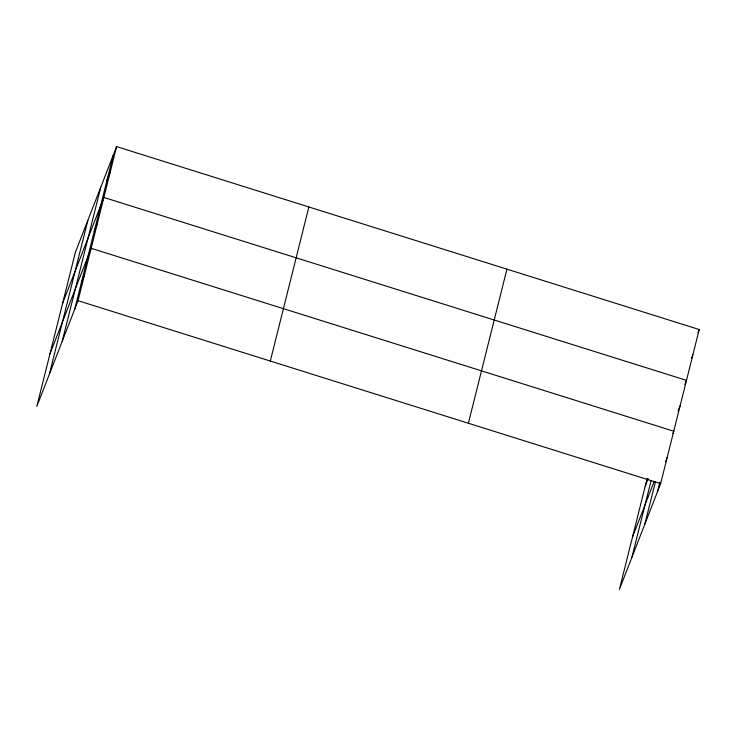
<?xml version="1.0" encoding="UTF-8"?>
<svg xmlns="http://www.w3.org/2000/svg" width="736" height="736" viewBox="0 0 736 736"><rect width="100%" height="100%" fill="white"/><g stroke="black" fill="none" stroke-linecap="round" stroke-linejoin="round"><path stroke-width="1.1" d="M49.33 374.348L87.878 220.257M62.229 341.246L100.786 187.156M74.759 309.12L113.316 155.029M116.601 146.602L75.357 252.384L36.8 406.474L78.044 300.684L116.601 146.602L699.2 329.526L660.643 483.616L619.399 589.398L647.165 478.428M270.305 361.054L308.853 206.963M468.39 423.246L506.938 269.155M631.93 557.272L651.121 480.562M644.828 524.17L655.482 481.602M657.358 492.044L659.815 482.218M106.95 180.458L110.234 172.022M62.634 303.232L103.877 197.45L686.476 380.374L684.83 384.588M94.226 231.306L97.511 222.87M49.91 354.09L91.154 248.299L673.753 431.222L672.934 433.329M81.31 282.928L84.603 274.491M697.967 332.69L699.2 329.526M691.61 358.11L692.843 354.945M645.233 486.165L648.158 478.667M678.058 411.065L680.119 405.803M632.509 537.013L654.194 481.39M665.556 461.638L667.202 457.415M78.044 300.684L660.643 483.616"/></g></svg>
